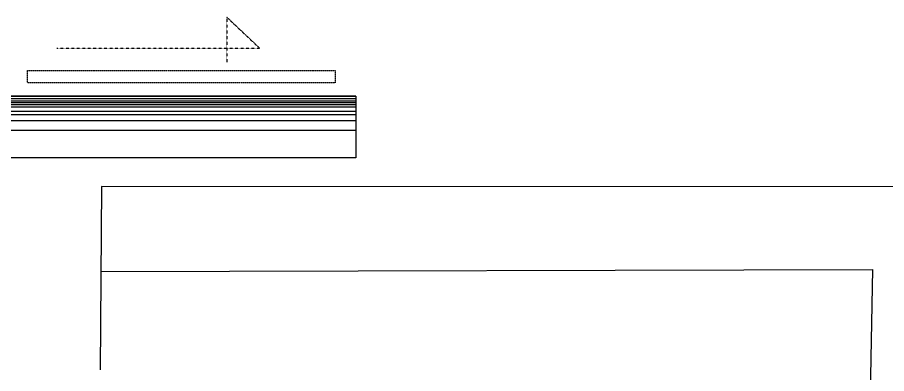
# Model space of a CAD drawing. Header units: millimetres. Extents: x 2822564 to 2991989, y -324396 to -253399.
# Drawn here: x 2833971 to 2836089, y -296688 to -295820 of the extents above; entities that cross this region are included whole.
import ezdxf

# ---------------------------------------------------------------- set-up
doc = ezdxf.new("R2010")
doc.units = ezdxf.units.MM
doc.linetypes.add('Grid Line', pattern=[0.022225, 0.0127, -0.003175, 0.003175, -0.003175])
doc.linetypes.add('HIDDEN', pattern=[0.375, 0.25, -0.125])
doc.layers.add('Azbilt', color=10, linetype='Continuous')
doc.layers.add('Sliding Door 1500', color=54, linetype='Continuous')

# ---------------------------------------------------------------- blocks, each defined once
blk = doc.blocks.new('6&10 - (+20)')
at = {"layer": 'Azbilt'}
for p, q in [((1560778.6, -508784.6), (1560778, -509230.8)), ((1563162, -508770.7), (1560778.6, -508784.6)), ((1560778.3, -508991.3), (1562658.9, -508975.5)), ((1562658.9, -508975.5), (1562627.8, -511390.1))]:
    blk.add_line(p, q, dxfattribs=at)
blk = doc.blocks.new('Sliding Door 1500')
at = {"layer": 'Sliding Door 1500', "color": 30, "ltscale": 5000, "true_color": 0xf26722, "extrusion": (0, 6.69664e-08, 1)}
for p, q in [((336932.3, -1959426.2), (340032.3, -1959426.2)), ((336932.3, -1959449.2, 0), (340032.3, -1959449.2, 0)), ((336932.3, -1959463.7, 0), (340032.3, -1959463.7, 0)), ((336932.3, -1959472.1, 0), (340032.3, -1959472.1, 0)), ((336932.3, -1959482.5, 0), (340032.3, -1959482.5, 0)), ((336932.3, -1959488.7, 0), (340032.3, -1959488.7, 0)), ((336932.3, -1959492.9, 0), (340032.3, -1959492.9, 0)), ((336932.3, -1959497.1, 0), (340032.3, -1959497.1, 0)), ((336932.3, -1959503.3, 0), (340032.3, -1959503.3, 0)), ((336932.3, -1959509.6, 0), (340032.3, -1959509.6, 0))]:
    blk.add_line(p, q, dxfattribs=at)
at = {"layer": 'Sliding Door 1500', "color": 30, "ltscale": 5000, "true_color": 0xf26722, "extrusion": (0, 6.69664e-08, 1), "elevation": -0.1}
blk.add_lwpolyline([(340032.3, -1959509.6), (336932.3, -1959509.6), (336932.3, -1959359.6), (340032.3, -1959359.6)], close=True, dxfattribs=at)
at = {"layer": 'Sliding Door 1500', "color": 3, "linetype": 'HIDDEN', "extrusion": (0, 6.69664e-08, 1), "elevation": -0.1}
blk.add_lwpolyline([(337732.3, -1959572), (336982.3, -1959572), (336982.3, -1959542), (337732.3, -1959542)], close=True, dxfattribs=at)
at = {"layer": 'Sliding Door 1500', "color": 3, "linetype": 'Grid Line', "extrusion": (0, 6.69664e-08, 1), "elevation": -0.1}
blk.add_lwpolyline([(337661, -1959626.4), (337166.9, -1959626.4), (337246.3, -1959701.3), (337246.3, -1959592.6)], dxfattribs=at)

msp = doc.modelspace()

# ---------------------------------------------------------------- block references
at = {"layer": 'Azbilt', "rotation": 359.6614359560906}
msp.add_blockref('6&10 - (+20)', (1276430.6, 221765.9), dxfattribs=at)

# ---------------------------------------------------------------- next in the draw order: block references
at = {"rotation": 180}
msp.add_blockref('Sliding Door 1500', (3171727.6, -2255521.6, 0), dxfattribs=at)

doc.saveas('drawing.dxf')
